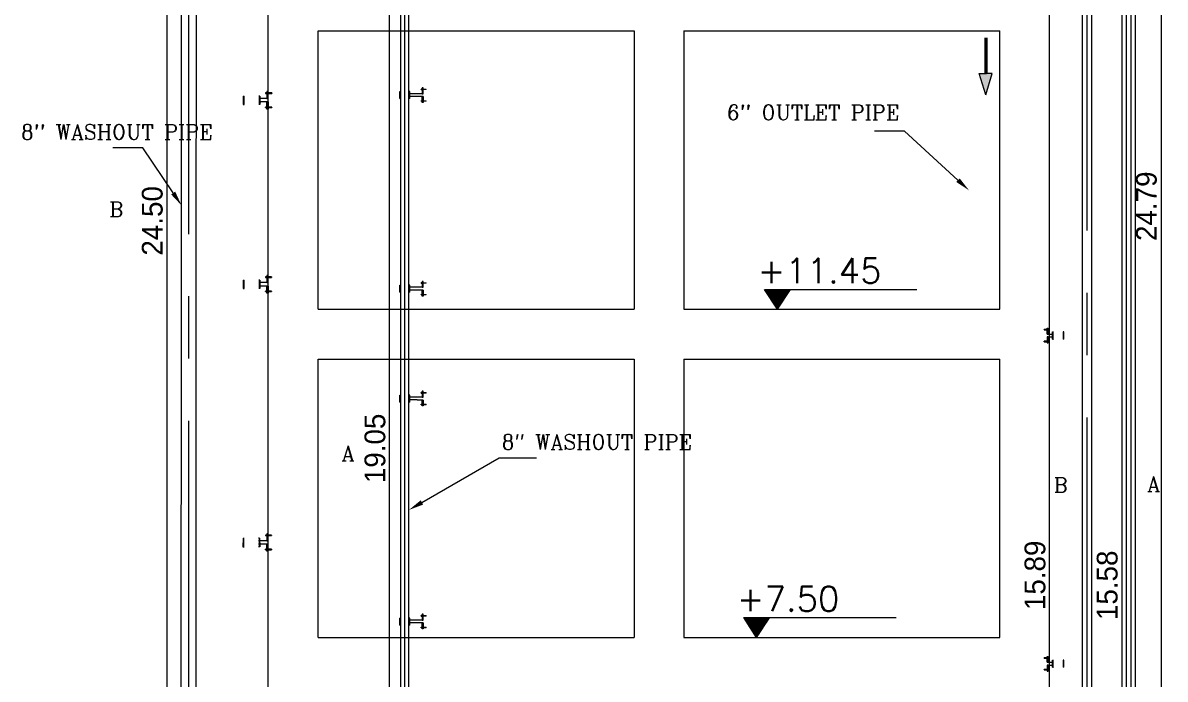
# Model space of a CAD drawing. Extents: x 152000 to 152174, y 158796 to 159332.
# Drawn here: x 152053.61 to 152067.35, y 159126.37 to 159134.27 of the extents above; entities that cross this region are included whole.
import ezdxf
from ezdxf import colors
from ezdxf.entities.mleader import LeaderData, LeaderLine
from ezdxf.math import Vec2, Vec3

# ---------------------------------------------------------------- set-up
doc = ezdxf.new("R2010")
doc.units = 0
doc.header["$LTSCALE"] = 3
doc.header["$MEASUREMENT"] = 0
doc.header["$PDMODE"] = 2
doc.header["$PDSIZE"] = 0.03
doc.linetypes.add('AUSGEZOGEN', pattern=[0])
doc.linetypes.add('CENTER', pattern=[2, 1.25, -0.25, 0.25, -0.25])
doc.layers.get('0').update_dxf_attribs({"linetype": 'CONTINUOUS'})
doc.layers.get('DEFPOINTS').update_dxf_attribs({"linetype": 'CONTINUOUS'})
for name, color, linetype in [('3', 4, 'CONTINUOUS'), ('CENTER', 8, 'CENTER'), ('DIM', 144, 'CONTINUOUS'), ('EBENE0', 7, 'AUSGEZOGEN'), ('MECH', 6, 'CONTINUOUS'), ('TEXTS', 1, 'CONTINUOUS')]:
    doc.layers.add(name, color=color, linetype=linetype)
doc.layers.add('LAND CORNERS', color=255, linetype='CONTINUOUS', lineweight=25)
doc.styles.add('ROMANC', font='ROMANC', dxfattribs={"height": 7})
doc.styles.add('ROMANS', font='romans.shx')
doc.dimstyles.new('mais 1-100 plan', dxfattribs={"dimtxt": 0.25, "dimasz": 0.1635, "dimexe": 0.18, "dimexo": 0.0625, "dimgap": 0, "dimtad": 1, "dimzin": 0, "dimdsep": 46, "dimtxsty": 'Standard', "dimblk": 'OBLIQUE', "dimcen": 0, "dimse1": 1, "dimse2": 1, "dimclrd": 8, "dimclrt": 4, "dimadec": 0, "dimazin": 0, "dimtfac": 1, "dimtix": 1, "dimtofl": 0, "dimtmove": 0, "dimatfit": 3, "dimldrblk": 'OBLIQUE', "dimfxl": 0.18, "dimtolj": 1, "dimtzin": 0, "dimarcsym": 0})

# ---------------------------------------------------------------- blocks, each defined once
blk = doc.blocks.new('SUPP')
at = {"layer": 'CENTER', "linetype": 'CENTER'}
for p, q in [((162361.392, 176224.213), (162361.077, 176224.213)), ((162361.392, 176224.068), (162361.077, 176224.068)), ((162361.392, 176224.452), (162361.283, 176224.452)), ((162361.283, 176224.452), (162361.283, 176224.43)), ((162361.283, 176224.43), (162361.283, 176224.452)), ((162361.283, 176224.452), (162361.545, 176224.452)), ((162361.283, 176224.43), (162361.392, 176224.43)), ((162361.545, 176224.43), (162361.283, 176224.43)), ((162361.545, 176224.43), (162361.545, 176224.452)), ((162361.283, 176223.821), (162361.283, 176223.844)), ((162361.283, 176223.844), (162361.545, 176223.844)), ((162361.545, 176223.821), (162361.283, 176223.821)), ((162361.545, 176223.821), (162361.545, 176223.844))]:
    blk.add_line(p, q, dxfattribs=at)
for points in [[(162361.392, 176224.52), (162361.339, 176224.52), (162361.339, 176224.213), (162361.392, 176224.213)], [(162361.392, 176223.762), (162361.339, 176223.762), (162361.339, 176224.068), (162361.392, 176224.068)]]:
    blk.add_lwpolyline(points, close=True, dxfattribs=at)
blk = doc.blocks.new('*D138')
at = {"layer": 'DEFPOINTS', "color": 0, "transparency": 16777216}
for p in [(152056.843, 159144.138), (152055.341, 159119.643), (152055.601, 159119.643)]:
    blk.add_point(p, dxfattribs=at)
at = {"layer": 'LAND CORNERS', "color": 2, "lineweight": -2, "transparency": 16777216}
blk.add_line((152055.341, 159143.838), (152055.341, 159119.943), dxfattribs=at)
at = {"layer": 'LAND CORNERS', "color": 2, "transparency": 16777216}
for points in [[(152055.291, 159143.838), (152055.391, 159143.838), (152055.341, 159144.138)], [(152055.291, 159119.943), (152055.391, 159119.943), (152055.341, 159119.643)]]:
    blk.add_solid(points, dxfattribs=at)
at = {"layer": 'LAND CORNERS', "color": 2, "transparency": 16777216, "insert": (152055.166, 159131.89), "char_height": 0.25, "attachment_point": 5, "rotation": 90}
blk.add_mtext('\\A1;24.50', dxfattribs=at)
blk = doc.blocks.new('_OBLIQUE')
at = {"color": 0, "linetype": 'ByBlock'}
blk.add_line((-0.5, -0.5), (0.5, 0.5), dxfattribs=at)
blk = doc.blocks.new('*D139')
at = {"layer": 'DEFPOINTS', "color": 0, "transparency": 16777216}
for p in [(152066.412, 159135.291), (152066.412, 159119.716), (152066.83, 159119.716)]:
    blk.add_point(p, dxfattribs=at)
at = {"layer": 'LAND CORNERS', "color": 2, "lineweight": -2, "transparency": 16777216}
blk.add_line((152066.83, 159134.991), (152066.83, 159120.016), dxfattribs=at)
at = {"layer": 'LAND CORNERS', "color": 2, "transparency": 16777216}
for points in [[(152066.78, 159134.991), (152066.88, 159134.991), (152066.83, 159135.291)], [(152066.78, 159120.016), (152066.88, 159120.016), (152066.83, 159119.716)]]:
    blk.add_solid(points, dxfattribs=at)
at = {"layer": 'LAND CORNERS', "color": 2, "transparency": 16777216, "insert": (152066.655, 159127.503), "char_height": 0.25, "attachment_point": 5, "rotation": 90}
blk.add_mtext('\\A1;15.58', dxfattribs=at)
blk = doc.blocks.new('*D145')
at = {"layer": 'DEFPOINTS', "color": 0, "transparency": 16777216}
for p in [(152058.02, 159138.675), (152058.085, 159138.675), (152057.836, 159119.627)]:
    blk.add_point(p, dxfattribs=at)
at = {"layer": 'LAND CORNERS', "color": 2, "lineweight": -2, "transparency": 16777216}
blk.add_line((152058.02, 159119.927), (152058.02, 159138.375), dxfattribs=at)
at = {"layer": 'LAND CORNERS', "color": 2, "transparency": 16777216}
for points in [[(152057.97, 159138.375), (152058.07, 159138.375), (152058.02, 159138.675)], [(152057.97, 159119.927), (152058.07, 159119.927), (152058.02, 159119.627)]]:
    blk.add_solid(points, dxfattribs=at)
at = {"layer": 'LAND CORNERS', "color": 2, "transparency": 16777216, "insert": (152057.845, 159129.151), "char_height": 0.25, "attachment_point": 5, "rotation": 90}
blk.add_mtext('\\A1;19.05', dxfattribs=at)
blk = doc.blocks.new('*D152')
at = {"layer": 'DEFPOINTS', "color": 0, "transparency": 16777216}
for p in [(152066.774, 159144.463), (152066.724, 159119.668), (152067.301, 159119.668)]:
    blk.add_point(p, dxfattribs=at)
at = {"layer": 'LAND CORNERS', "color": 2, "lineweight": -2, "transparency": 16777216}
blk.add_line((152067.301, 159144.163), (152067.301, 159119.968), dxfattribs=at)
at = {"layer": 'LAND CORNERS', "color": 2, "transparency": 16777216}
for points in [[(152067.251, 159144.163), (152067.351, 159144.163), (152067.301, 159144.463)], [(152067.251, 159119.968), (152067.351, 159119.968), (152067.301, 159119.668)]]:
    blk.add_solid(points, dxfattribs=at)
at = {"layer": 'LAND CORNERS', "color": 2, "transparency": 16777216, "insert": (152067.126, 159132.066), "char_height": 0.25, "attachment_point": 5, "rotation": 90}
blk.add_mtext('\\A1;24.79', dxfattribs=at)
blk = doc.blocks.new('*D153')
at = {"layer": 'DEFPOINTS', "color": 0, "transparency": 16777216}
for p in [(152065.961, 159135.568), (152066.257, 159135.568), (152066.253, 159119.677)]:
    blk.add_point(p, dxfattribs=at)
at = {"layer": 'LAND CORNERS', "color": 2, "lineweight": -2, "transparency": 16777216}
blk.add_line((152065.961, 159119.977), (152065.961, 159135.268), dxfattribs=at)
at = {"layer": 'LAND CORNERS', "color": 2, "transparency": 16777216}
for points in [[(152065.911, 159135.268), (152066.011, 159135.268), (152065.961, 159135.568)], [(152065.911, 159119.977), (152066.011, 159119.977), (152065.961, 159119.677)]]:
    blk.add_solid(points, dxfattribs=at)
at = {"layer": 'LAND CORNERS', "color": 2, "transparency": 16777216, "insert": (152065.786, 159127.623), "char_height": 0.25, "attachment_point": 5, "rotation": 90}
blk.add_mtext('\\A1;15.89', dxfattribs=at)

msp = doc.modelspace()

# ---------------------------------------------------------------- hatches: boundary and pattern name
at = {"layer": 'MECH'}
h = msp.add_hatch(color=100, dxfattribs=at)
h.set_gradient(color1=(18, 243, 70), one_color=1, tint=1)
h.paths.add_polyline_path([(152065.19286, 159133.40743), (152065.11331, 159133.66312), (152065.19195, 159133.6634), (152065.27059, 159133.66368)])
at = {"layer": 'TEXTS'}
h = msp.add_hatch(dxfattribs=at)
h.set_pattern_fill('ANSI31', color=0, scale=0.03)
h.set_pattern_definition([(45, (298.9536974, -22.297819), (-0.00265165042945, 0.00265165042945), [])])
h.paths.add_polyline_path([(152062.84143, 159131.06308), (152062.5312, 159131.06507), (152062.68498, 159130.82507)])
h = msp.add_hatch(dxfattribs=at)
h.set_pattern_fill('ANSI31', color=0, scale=0.03)
h.set_pattern_definition([(45, (298.7037176, -26.247819), (-0.00265165042945, 0.00265165042945), [])])
h.paths.add_polyline_path([(152062.59145, 159127.11308), (152062.28122, 159127.11507), (152062.435, 159126.87507)])

# ---------------------------------------------------------------- linework, layer by layer
at = {"layer": 'DIM', "color": 8}
for p, q in [((152058.14215, 159133.44692), (152058.15335, 159133.44694)), ((152058.1423, 159133.36071), (152058.14215, 159133.44692)), ((152058.14791, 159133.36072), (152058.14775, 159133.44693)), ((152058.26417, 159133.44692), (152058.25333, 159133.44694)), ((152058.25841, 159133.36072), (152058.25856, 159133.44693)), ((152058.26401, 159133.36071), (152058.26417, 159133.44692)), ((152056.25884, 159133.3922), (152056.25866, 159133.28875)), ((152056.25884, 159133.3922), (152056.27229, 159133.39218)), ((152056.26557, 159133.39219), (152056.26538, 159133.28874)), ((152056.45922, 159133.3922), (152056.44641, 159133.39218)), ((152056.4525, 159133.39219), (152056.45268, 159133.28874)), ((152056.45922, 159133.3922), (152056.45941, 159133.28875)), ((152058.1423, 159133.36071), (152058.15351, 159133.36073)), ((152058.26401, 159133.36071), (152058.25333, 159133.36073)), ((152056.25866, 159133.28875), (152056.2721, 159133.28872)), ((152056.45941, 159133.28875), (152056.44641, 159133.28872)), ((152056.25784, 159131.17739), (152056.25765, 159131.07393)), ((152056.25784, 159131.17739), (152056.27129, 159131.17736)), ((152056.26456, 159131.17737), (152056.26438, 159131.07392)), ((152056.45822, 159131.17738), (152056.4454, 159131.17736)), ((152056.45149, 159131.17737), (152056.45168, 159131.07392)), ((152056.45822, 159131.17738), (152056.45841, 159131.07393)), ((152058.14215, 159131.11639), (152058.15335, 159131.11641)), ((152058.1423, 159131.03018), (152058.14215, 159131.11639)), ((152058.14791, 159131.03019), (152058.14775, 159131.1164)), ((152058.26417, 159131.11639), (152058.25333, 159131.11641)), ((152058.25841, 159131.03019), (152058.25856, 159131.1164)), ((152058.26401, 159131.03018), (152058.26417, 159131.11639)), ((152056.25765, 159131.07393), (152056.2711, 159131.07391)), ((152056.45841, 159131.07393), (152056.4454, 159131.07391)), ((152058.1423, 159131.03018), (152058.15351, 159131.0302)), ((152058.26401, 159131.03018), (152058.25333, 159131.0302)), ((152065.99658, 159130.55259), (152066.00742, 159130.55261)), ((152065.99674, 159130.46638), (152065.99658, 159130.55259)), ((152065.99674, 159130.46638), (152066.00742, 159130.4664)), ((152066.00234, 159130.46639), (152066.00219, 159130.5526)), ((152066.13349, 159130.46638), (152066.12228, 159130.4664)), ((152066.13364, 159130.55259), (152066.12244, 159130.55261)), ((152066.12788, 159130.46639), (152066.12804, 159130.5526)), ((152066.13349, 159130.46638), (152066.13364, 159130.55259)), ((152058.14215, 159129.79352), (152058.15335, 159129.79354)), ((152058.1423, 159129.70731), (152058.14215, 159129.79352)), ((152058.14791, 159129.70732), (152058.14775, 159129.79353)), ((152058.26417, 159129.79352), (152058.25333, 159129.79354)), ((152058.25841, 159129.70732), (152058.25856, 159129.79353)), ((152058.26401, 159129.70731), (152058.26417, 159129.79352)), ((152058.1423, 159129.70731), (152058.15351, 159129.70733)), ((152058.26401, 159129.70731), (152058.25333, 159129.70733)), ((152056.25643, 159128.06973), (152056.25624, 159127.96628)), ((152056.25624, 159127.96628), (152056.26969, 159127.96625)), ((152056.25643, 159128.06973), (152056.26988, 159128.0697)), ((152056.26315, 159128.06972), (152056.26297, 159127.96626)), ((152056.45681, 159128.06973), (152056.444, 159128.0697)), ((152056.457, 159127.96628), (152056.444, 159127.96625)), ((152056.45009, 159128.06971), (152056.45027, 159127.96626)), ((152056.45681, 159128.06973), (152056.457, 159127.96628)), ((152058.14215, 159127.10949), (152058.15335, 159127.10951)), ((152058.1423, 159127.02328), (152058.14215, 159127.10949)), ((152058.1423, 159127.02328), (152058.15351, 159127.0233)), ((152058.14791, 159127.02329), (152058.14775, 159127.1095)), ((152058.26417, 159127.10949), (152058.25333, 159127.10951)), ((152058.26401, 159127.02328), (152058.25333, 159127.0233)), ((152058.25841, 159127.02329), (152058.25856, 159127.1095)), ((152058.26401, 159127.02328), (152058.26417, 159127.10949)), ((152065.99658, 159126.60259), (152066.00742, 159126.60261)), ((152065.99674, 159126.51638), (152065.99658, 159126.60259)), ((152066.00234, 159126.51639), (152066.00219, 159126.6026)), ((152066.13364, 159126.60259), (152066.12244, 159126.60261)), ((152066.12788, 159126.51639), (152066.12804, 159126.6026)), ((152066.13349, 159126.51638), (152066.13364, 159126.60259)), ((152065.99674, 159126.51638), (152066.00742, 159126.5164)), ((152066.13349, 159126.51638), (152066.12228, 159126.5164))]:
    msp.add_line(p, q, dxfattribs=at)
at = {"layer": 'DIM', "color": 1}
for points in [[(152066.88967, 159119.62253), (152066.88269, 159144.20414)], [(152066.94046, 159119.65297), (152066.94046, 159144.26705)], [(152066.99128, 159119.62246), (152066.99748, 159144.20581)], [(152058.15335, 159119.69078), (152058.15335, 159138.35394)], [(152058.20335, 159119.73472), (152058.20335, 159138.35394)], [(152058.25299, 159119.69078), (152058.25335, 159138.35394)], [(152055.51245, 159119.65327), (152055.51822, 159137.30053)], [(152055.68915, 159119.6534), (152055.69578, 159137.30053)], [(152066.35522, 159119.72277), (152066.35522, 159135.29089)], [(152066.47024, 159119.93858), (152066.47024, 159135.29094)]]:
    msp.add_lwpolyline(points, dxfattribs=at)
at = {"layer": 'DIM', "color": 1, "linetype": 'CENTER'}
for points in [[(152055.60092, 159119.73155), (152055.607, 159137.30053)], [(152066.41233, 159119.77336), (152066.41273, 159135.29091)]]:
    msp.add_lwpolyline(points, dxfattribs=at)
at = {"layer": 'DIM', "color": 8}
for points in [[(152056.47084, 159133.36076), (152056.44641, 159133.36069)], [(152056.47084, 159133.32033), (152056.44641, 159133.32026)], [(152058.3523, 159133.42066), (152058.26412, 159133.42066)], [(152058.3523, 159133.38697), (152058.26412, 159133.38697)], [(152056.46984, 159131.14594), (152056.4454, 159131.14587)], [(152056.46984, 159131.10552), (152056.4454, 159131.10545)], [(152058.3523, 159131.09013), (152058.26412, 159131.09013)], [(152058.3523, 159131.05644), (152058.26412, 159131.05644)], [(152058.3523, 159129.76725), (152058.26412, 159129.76725)], [(152058.3523, 159129.73357), (152058.26412, 159129.73357)], [(152056.46843, 159128.03829), (152056.444, 159128.03821)], [(152056.46843, 159127.99786), (152056.444, 159127.99779)], [(152058.3523, 159127.08323), (152058.26412, 159127.08323)], [(152058.3523, 159127.04954), (152058.26412, 159127.04954)]]:
    msp.add_lwpolyline(points, dxfattribs=at)
at = {"layer": 'EBENE0', "color": 8, "linetype": 'AUSGEZOGEN'}
for p, q in [((152056.5608, 159122.92507), (152056.5608, 159138.32507)), ((152056.5608, 159122.92507), (152056.5608, 159138.32507)), ((152065.9608, 159119.37507), (152065.9608, 159138.32182)), ((152057.1608, 159132.37507), (152057.1608, 159134.17507)), ((152057.1608, 159132.37507), (152057.1608, 159134.17507)), ((152057.1608, 159134.17507), (152060.9608, 159134.17507)), ((152060.9608, 159134.17507), (152060.9608, 159130.82507)), ((152060.9608, 159134.17507), (152060.9608, 159130.82507)), ((152061.5608, 159134.17507), (152061.5608, 159130.82507)), ((152061.5608, 159134.17507), (152065.3608, 159134.17507)), ((152061.5608, 159134.17507), (152061.5608, 159130.82507)), ((152065.3608, 159130.82507), (152065.3608, 159134.17507)), ((152065.3608, 159130.82507), (152065.3608, 159134.17507)), ((152057.1608, 159130.82507), (152057.1608, 159132.37507)), ((152057.1608, 159130.82507), (152057.1608, 159132.37507)), ((152057.1608, 159130.82507), (152060.9608, 159130.82507)), ((152057.1608, 159130.82507), (152060.9608, 159130.82507)), ((152061.5608, 159130.82507), (152065.3608, 159130.82507)), ((152061.5608, 159130.82507), (152065.3608, 159130.82507)), ((152057.1608, 159130.22507), (152060.9608, 159130.22507)), ((152057.1608, 159128.85007), (152057.1608, 159130.22507)), ((152057.1608, 159130.22507), (152060.9608, 159130.22507)), ((152057.1608, 159128.62507), (152057.1608, 159130.22507)), ((152060.9608, 159130.22507), (152060.9608, 159126.87507)), ((152060.9608, 159130.22507), (152060.9608, 159126.87507)), ((152061.5608, 159130.22507), (152065.3608, 159130.22507)), ((152061.5608, 159130.22507), (152061.5608, 159126.87507)), ((152061.5608, 159130.22507), (152065.3608, 159130.22507)), ((152061.5608, 159130.22507), (152061.5608, 159126.87507)), ((152065.3608, 159126.87507), (152065.3608, 159130.22507)), ((152065.3608, 159126.87507), (152065.3608, 159130.22507)), ((152057.1608, 159126.87507), (152057.1608, 159128.62888)), ((152057.1608, 159126.87507), (152057.1608, 159128.62888)), ((152057.1608, 159126.87507), (152057.1608, 159128.62888)), ((152057.1608, 159126.87507), (152060.9608, 159126.87507)), ((152057.1608, 159126.87507), (152060.9608, 159126.87507)), ((152061.5608, 159126.87507), (152065.3608, 159126.87507)), ((152061.5608, 159126.87507), (152065.3608, 159126.87507))]:
    msp.add_line(p, q, dxfattribs=at)
at = {"layer": 'MECH', "color": 1}
for p, q in [((152065.18299, 159134.09463, -0.00001), (152065.18299, 159133.6634, -0.00001)), ((152065.19195, 159134.09463, -0.00001), (152065.19195, 159133.6634, -0.00001)), ((152065.19195, 159134.08861, -0.00001), (152065.19195, 159133.65738, -0.00001)), ((152065.20432, 159134.09463, -0.00001), (152065.20432, 159133.6634, -0.00001)), ((152065.11331, 159133.66312, -0.00001), (152065.19195, 159133.6634, -0.00001)), ((152065.19286, 159133.40743, -0.00001), (152065.11331, 159133.66312, -0.00001)), ((152065.27059, 159133.66368, -0.00001), (152065.19195, 159133.6634, -0.00001)), ((152065.19286, 159133.40743, -0.00001), (152065.27059, 159133.66368, -0.00001))]:
    msp.add_line(p, q, dxfattribs=at)
at = {"layer": 'TEXTS', "color": 0}
for p, q in [((152062.68498, 159130.82507), (152062.5312, 159131.06507)), ((152062.5312, 159131.06507), (152064.36439, 159131.06507)), ((152062.68498, 159130.82507), (152062.84143, 159131.06308)), ((152062.435, 159126.87507), (152062.28122, 159127.11507)), ((152062.28122, 159127.11507), (152064.11441, 159127.11507)), ((152062.435, 159126.87507), (152062.59145, 159127.11308))]:
    msp.add_line(p, q, dxfattribs=at)

# ---------------------------------------------------------------- block references
at = {"layer": 'LAND CORNERS', "xscale": -0.2787538013690274, "yscale": 0.2787538013690274, "zscale": 0.2787538013690274, "rotation": 180}
for p in [(106797.70347, 208256.4897), (106797.70247, 208254.27488), (106797.70106, 208251.16722)]:
    msp.add_blockref('SUPP', p, dxfattribs=at)
at = {"layer": 'LAND CORNERS', "yscale": 0.2322948344741895, "zscale": 0.2322948344741895}
for p, xscale in [((114342.71282, 118197.44619), 0.2322948344741895), ((114342.71282, 118195.11566), 0.2322948344741895), ((189781.64358, 118194.55186), -0.2322948344741895), ((114342.71282, 118193.79278), 0.2322948344741895), ((114342.71282, 118191.10876), 0.2322948344741895), ((189781.64358, 118190.60186), -0.2322948344741895)]:
    msp.add_blockref('SUPP', p, dxfattribs=dict(at, xscale=xscale))

# ---------------------------------------------------------------- texts
at = {"color": 7, "char_height": 0.18, "style": 'ROMANC'}
for s, insert, attachment_point in [('6" OUTLET PIPE', (152064.15238, 159133.28503), 3), ('8" WASHOUT PIPE', (152053.58448, 159133.0499), 1), ('B', (152054.81807, 159132.1185), 3), ('A', (152057.59733, 159129.18226), 3), ("8'' WASHOUT PIPE", (152059.36865, 159129.31875), 1), ('B', (152066.17996, 159128.80089), 3), ('A', (152067.28888, 159128.81403), 3)]:
    msp.add_mtext(s, dxfattribs=dict(at, insert=insert, attachment_point=attachment_point))
at = {"layer": '3', "color": 7, "linetype": 'Continuous', "style": 'ROMANS'}
for s, p in [('+11.45', (152062.44685, 159131.13995)), ('+7.50', (152062.19687, 159127.18995))]:
    msp.add_text(s, height=0.3, dxfattribs=at).set_placement(p)

# ---------------------------------------------------------------- dimensions: what is measured, and where the dimension line sits
at = {"layer": 'LAND CORNERS'}
for base, p1, p2, picture, middle in [((152067.30086, 159119.66812), (152066.77394, 159144.46289), (152066.72364, 159119.66812), '*D152', (152067.12586, 159132.06551)), ((152055.34051, 159119.64254), (152056.84322, 159144.13773), (152055.6008, 159119.64254), '*D138', (152055.16551, 159131.89013)), ((152058.02039, 159138.67481), (152057.8362, 159119.62714), (152058.08481, 159138.67481), '*D145', (152057.84539, 159129.15098)), ((152065.9608, 159135.5683), (152066.25347, 159119.67678), (152066.2566, 159135.5683), '*D153', (152065.7858, 159127.62254)), ((152066.83028, 159119.71578), (152066.41163, 159135.29091), (152066.41237, 159119.71578), '*D139', (152066.65528, 159127.50335))]:
    dim = msp.add_linear_dim(base=base, p1=p1, p2=p2, angle=90, dimstyle='mais 1-100 plan', override={"dimasz": 0.3, "dimgap": 0.05, "dimsah": 1, "dimclrd": 2, "dimclrt": 2, "dimfxlon": 1, "dimarcsym": 1}, dxfattribs=at)
    dim.commit()
    dim.dimension.update_dxf_attribs({"geometry": picture, "text_midpoint": middle})

# ---------------------------------------------------------------- leaders
at = {"layer": 'LAND CORNERS', "color": 7}
ml = msp.add_multileader_mtext('Standard', dxfattribs=at)
ml.set_content('', color=7)
ml.set_leader_properties()
ml.build(insert=Vec2(0, 0))
ml.multileader.update_dxf_attribs({"text_right_attachment_type": 6, "dogleg_length": 0.36, "arrow_head_size": 0.18})
ctx = ml.context
ctx.base_point, ctx.char_height, ctx.arrow_head_size, ctx.landing_gap_size, ctx.plane_origin = Vec3(152063.67418, 159133.06044), 0.18, 0.18, 0.09, Vec3(152064.50112, 159132.73399)
ctx.right_attachment, ctx.text_align_type = 6, 2
notes = []
notes.append((ctx, [(0, (1, 1, 0), (152064.21418, 159132.97044), (-1, 0), 0.36, [(0, [(152064.9909, 159132.25766)], 0, [])])]))
ctx.mtext.insert, ctx.mtext.text_direction, ctx.mtext.alignment, ctx.mtext.flow_direction, ctx.mtext.extrusion = Vec3(152063.76418, 159133.15044), Vec3(-1, 0), 3, 5, Vec3(0, 0, -1)
ml = msp.add_multileader_mtext('Standard', dxfattribs=at)
ml.set_content('', color=7)
ml.set_leader_properties()
ml.build(insert=Vec2(0, 0))
ml.multileader.update_dxf_attribs({"text_right_attachment_type": 6, "dogleg_length": 0.36, "arrow_head_size": 0.18})
ctx = ml.context
ctx.base_point, ctx.char_height, ctx.arrow_head_size, ctx.landing_gap_size, ctx.plane_origin = Vec3(152054.51106, 159132.85942), 0.18, 0.18, 0.09, Vec3(152056.00622, 159132.55207)
ctx.right_attachment, ctx.text_align_type = 6, 2
notes.append((ctx, [(1, (1, 1, 0), (152055.05106, 159132.76942), (-1, 0), 0.36, [(0, [(152055.51644, 159132.07575)], 0, [])])]))
ctx.mtext.insert, ctx.mtext.text_direction, ctx.mtext.alignment, ctx.mtext.flow_direction, ctx.mtext.extrusion = Vec3(152054.60106, 159132.94942), Vec3(-1, 0), 3, 5, Vec3(0, 0, -1)
ml = msp.add_multileader_mtext('Standard', dxfattribs=at)
ml.set_content('', color=7)
ml.set_leader_properties()
ml.build(insert=Vec2(0, 0))
ml.multileader.update_dxf_attribs({"text_right_attachment_type": 6, "dogleg_length": 0.36, "arrow_head_size": 0.18})
ctx = ml.context
ctx.base_point, ctx.char_height, ctx.arrow_head_size, ctx.landing_gap_size, ctx.plane_origin = Vec3(152059.69841, 159129.03681), 0.18, 0.18, 0.09, Vec3(152058.60787, 159129.11551)
ctx.right_attachment = 6
notes.append((ctx, [(0, (1, 1, 0), (152059.33841, 159129.03681), (1, 0), 0.36, [(0, [(152058.25335, 159128.41056)], 0, [])])]))
ctx.mtext.insert, ctx.mtext.text_direction, ctx.mtext.flow_direction, ctx.mtext.extrusion = Vec3(152059.78841, 159129.12681), Vec3(-1, 0), 5, Vec3(0, 0, -1)
for ctx, leaders in notes:
    for number, flags, end, landing, length, lines in leaders:
        leader = LeaderData()
        leader.index, (leader.has_last_leader_line, leader.has_dogleg_vector, leader.attachment_direction) = number, flags
        leader.last_leader_point, leader.dogleg_vector, leader.dogleg_length = Vec3(end), Vec3(landing), length
        for number, points, colour, breaks in lines:
            line = LeaderLine()
            line.index, line.vertices, line.color, line.breaks = number, Vec3.list(points), colors.encode_raw_color(colour), breaks
            leader.lines.append(line)
        ctx.leaders.append(leader)

doc.saveas('drawing.dxf')
